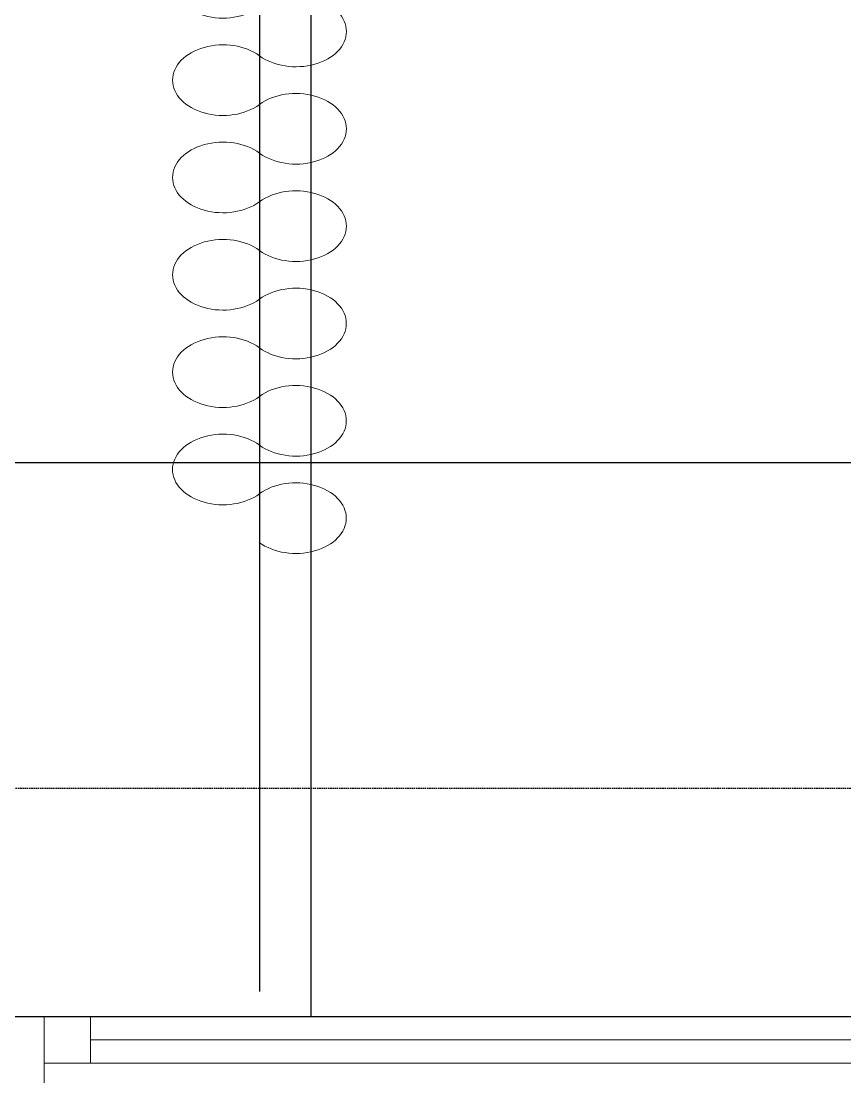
# Model space of a CAD drawing. Extents: x -12260 to 57327, y -29287 to 19916.
# Drawn here: x 36692 to 37584, y -12895 to -11753 of the extents above; entities that cross this region are included whole.
import ezdxf

# ---------------------------------------------------------------- set-up
doc = ezdxf.new("R2010")
doc.units = 0
doc.header["$LTSCALE"] = 0.25
doc.linetypes.add('DASHDOT', pattern=[25.4, 12.7, -6.35, 0, -6.35])
doc.linetypes.add('HIDDEN', pattern=[9.525, 6.35, -3.175])
for name, color, linetype, lineweight in [('01-First Floor-FUR$0$Aluminum', 251, 'Continuous', 5), ('01-First Floor-FUR$0$LOADING', 253, 'Continuous', 5), ('E-LITE-CLNG-CNDT', 6, 'DASHDOT', 35), ('E-POWR-FLOR-CNDT', 6, 'HIDDEN', 25)]:
    doc.layers.add(name, color=color, linetype=linetype, lineweight=lineweight)
doc.layers.add('01-First Floor-FUR$0$FALSE CEILING', color=251, linetype='Continuous')

# ---------------------------------------------------------------- blocks, each defined once
blk = doc.blocks.new('01-First Floor-FUR$0$CURTAIN')
for centre, start, end in [((-0.3386, 0.0395), 313.5684, 226.4316), ((-0.1881, 0.0395), 313.5684, 226.4316), ((-0.0376, 0.0395), 313.5684, 226.4316), ((0.1129, 0.0395), 313.5684, 226.4316), ((0.2633, 0.0395), 313.5684, 226.4316), ((0.4138, 0.0395), 313.5684, 226.4316), ((0.5643, 0.0395), 313.5684, 226.4316), ((0.7148, 0.0395), 313.5684, 226.4316), ((0.8653, 0.0395), 313.5684, 226.4316), ((0.0376, -0.0395), 133.5684, 46.4316), ((0.1881, -0.0395), 133.5684, 46.4316), ((0.3386, -0.0395), 133.5684, 46.4316), ((0.4891, -0.0395), 133.5684, 46.4316), ((0.6396, -0.0395), 133.5684, 46.4316), ((0.79, -0.0395), 133.5684, 46.4316), ((0.9405, -0.0395), 133.5684, 46.4316), ((-0.4138, -0.0395), 133.5684, 46.4316), ((-0.2633, -0.0395), 133.5684, 46.4316), ((-0.1129, -0.0395), 133.5684, 46.4316)]:
    blk.add_arc(centre, 0.0546, start, end)
blk = doc.blocks.new('01-First Floor-FUR')
at = {"layer": '01-First Floor-FUR$0$Aluminum'}
for p, q in [((36691.8, -12830), (38191.8, -12830)), ((36716.8, -12930), (36716.8, -12830)), ((36766.8, -12880), (36766.8, -12830)), ((38116.8, -12855), (36766.8, -12855)), ((36716.8, -12880), (38166.8, -12880))]:
    blk.add_line(p, q, dxfattribs=at)
at = {"layer": '01-First Floor-FUR$0$FALSE CEILING', "linetype": 'Continuous'}
for p, q in [((37006, -12830), (37006, -8830)), ((34976, -12230), (38476, -12230))]:
    blk.add_line(p, q, dxfattribs=at)
at = {"layer": '01-First Floor-FUR$0$FALSE CEILING', "extrusion": (-2.24007e-05, -9.13278e-07, 1)}
for p in [(36949.9, -11302.6, -0.1), (36949.9, -11361.1, -0.1)]:
    blk.add_line(p, (36949.9, -12802.6, -0.1), dxfattribs=at)
at = {"layer": '01-First Floor-FUR$0$FALSE CEILING'}
blk.add_lwpolyline([(34976, -12830), (34976, -10710), (34976, -10710), (34976, -8830), (38476, -8830), (38476, -12830), (34976, -12830)], dxfattribs=at)
at = {"layer": '01-First Floor-FUR$0$LOADING', "extrusion": (-2.24007e-05, -9.13278e-07, 1)}
for p in [(36949.9, -11302.6, -0.1), (36949.9, -11361.1, -0.1)]:
    blk.add_line(p, (36949.9, -12802.6, -0.1), dxfattribs=at)
at = {"layer": '01-First Floor-FUR$0$LOADING', "extrusion": (2.23994e-05, 9.13341e-07, -1), "xscale": -699.9999999767344, "yscale": 1000.000000000003, "zscale": 1000.000000000003, "rotation": 270.0140952242026}
blk.add_blockref('01-First Floor-FUR$0$CURTAIN', (-36949.9, -12000.7, 0.9), dxfattribs=at)

msp = doc.modelspace()

# ---------------------------------------------------------------- linework, layer by layer
at = {"layer": 'E-POWR-FLOR-CNDT'}
msp.add_lwpolyline([(36062.2, -12706.3), (36186, -12582.5), (38128.5, -12582.5, 0.414214), (38228.5, -12482.5), (38228.5, -9846.8), (38352.3, -9723)], format="xyb", dxfattribs=at)

# ---------------------------------------------------------------- block references
at = {"layer": 'E-LITE-CLNG-CNDT'}
msp.add_blockref('01-First Floor-FUR', (0, 0), dxfattribs=at)

doc.saveas('drawing.dxf')
